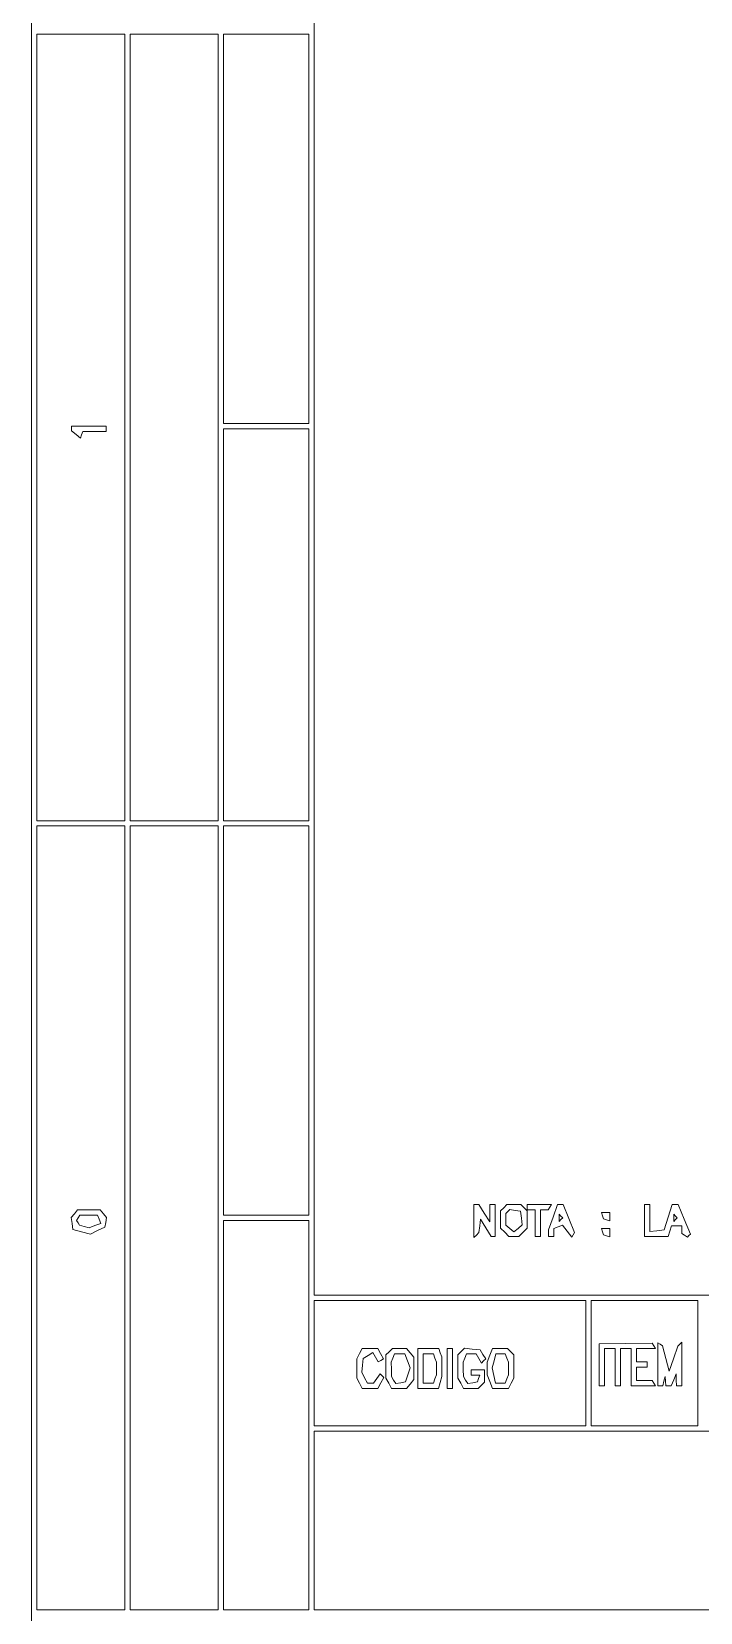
# Paper-space layout 'AN-15-DGE-071' of a CAD drawing. Header units: metres, sheet in millimetres. Extents: x 12 to 192, y 4 to 291.
# Drawn here: x 29.1 to 61.1, y 43.1 to 118.5 of the extents above; entities that cross this region are included whole.
import ezdxf

# ---------------------------------------------------------------- set-up
doc = ezdxf.new("R2010")
doc.units = ezdxf.units.M
doc.layers.add('DGE_CONTORNOS', color=7, linetype='Continuous', lineweight=0)
doc.layers.add('DGE_DATOS', color=7, linetype='Continuous', lineweight=0)

# ---------------------------------------------------------------- blocks, each defined once
blk = doc.blocks.new('LP_REF_DGE_MT_071')
at = {"layer": 'DGE_CONTORNOS'}
for points in [[(29.13, 147.423), (29.13, 25.244), (110.711, 25.244), (192.292, 25.244), (192.292, 147.423), (192.292, 269.602), (110.711, 269.602), (29.13, 269.602)], [(192.037, 163.777), (192.037, 58.207), (117.329, 58.207), (42.621, 58.207), (42.621, 163.777), (42.621, 269.347), (117.329, 269.347), (192.037, 269.347)], [(33.585, 99.633), (33.585, 80.861), (31.485, 80.861), (29.385, 80.861), (29.385, 99.633), (29.385, 118.406), (31.485, 118.406), (33.585, 118.406)], [(38.039, 99.633), (38.039, 80.861), (35.939, 80.861), (33.839, 80.861), (33.839, 99.633), (33.839, 118.406), (35.939, 118.406), (38.039, 118.406)], [(42.366, 109.115), (42.366, 99.824), (40.33, 99.824), (38.294, 99.824), (38.294, 109.115), (38.294, 118.406), (40.33, 118.406), (42.366, 118.406)], [(31.039, 99.585), (31.039, 99.474), (31.251, 99.299), (31.462, 99.124), (31.516, 99.283), (31.57, 99.442), (32.132, 99.442), (32.694, 99.442), (32.694, 99.57), (32.694, 99.697), (31.867, 99.697), (31.039, 99.697)], [(42.366, 90.215), (42.366, 80.861), (40.33, 80.861), (38.294, 80.861), (38.294, 90.215), (38.294, 99.57), (40.33, 99.57), (42.366, 99.57)], [(33.585, 61.898), (33.585, 43.189), (31.485, 43.189), (29.385, 43.189), (29.385, 61.898), (29.385, 80.607), (31.485, 80.607), (33.585, 80.607)], [(38.039, 61.898), (38.039, 43.189), (35.939, 43.189), (33.839, 43.189), (33.839, 61.898), (33.839, 80.607), (35.939, 80.607), (38.039, 80.607)], [(42.366, 71.316), (42.366, 62.025), (40.33, 62.025), (38.294, 62.025), (38.294, 71.316), (38.294, 80.607), (40.33, 80.607), (42.366, 80.607)], [(31.172, 62.096), (31.02, 61.912), (31.061, 61.626), (31.103, 61.34), (31.521, 61.232), (31.939, 61.125), (32.283, 61.29), (32.627, 61.454), (32.671, 61.682), (32.715, 61.91), (32.561, 62.095), (32.408, 62.28), (31.867, 62.28), (31.325, 62.28)], [(32.36, 61.829), (32.435, 61.634), (32.156, 61.53), (31.876, 61.427), (31.647, 61.487), (31.417, 61.547), (31.348, 61.659), (31.279, 61.771), (31.357, 61.898), (31.436, 62.025), (31.86, 62.025), (32.285, 62.025)], [(50.257, 61.745), (50.257, 60.956), (50.374, 61.077), (50.49, 61.198), (50.534, 61.516), (50.577, 61.834), (50.826, 61.421), (51.076, 61.007), (51.176, 61.007), (51.275, 61.007), (51.275, 61.771), (51.275, 62.534), (51.148, 62.534), (51.021, 62.534), (51.019, 62.121), (51.017, 61.707), (50.752, 62.121), (50.487, 62.534), (50.372, 62.534), (50.257, 62.534)], [(51.683, 62.382), (51.53, 62.229), (51.53, 61.818), (51.53, 61.407), (51.73, 61.207), (51.93, 61.007), (52.166, 61.007), (52.403, 61.007), (52.603, 61.207), (52.803, 61.407), (52.803, 61.818), (52.803, 62.229), (52.65, 62.382), (52.497, 62.534), (52.166, 62.534), (51.835, 62.534)], [(52.523, 61.887), (52.561, 61.558), (52.364, 61.394), (52.166, 61.23), (51.975, 61.389), (51.784, 61.547), (51.784, 61.829), (51.784, 62.11), (51.875, 62.2), (51.965, 62.29), (52.225, 62.253), (52.484, 62.216)], [(52.803, 62.407), (52.803, 62.28), (52.994, 62.28), (53.184, 62.28), (53.184, 61.643), (53.184, 61.007), (53.312, 61.007), (53.439, 61.007), (53.439, 61.643), (53.439, 62.28), (53.622, 62.28), (53.806, 62.28), (53.884, 62.407), (53.963, 62.534), (53.383, 62.534), (52.803, 62.534)], [(54.036, 61.93), (53.82, 61.325), (53.82, 61.166), (53.821, 61.007), (53.948, 61.007), (54.075, 61.007), (54.075, 61.202), (54.075, 61.397), (54.283, 61.476), (54.49, 61.556), (54.71, 61.264), (54.93, 60.972), (54.998, 61.085), (55.067, 61.198), (54.794, 61.866), (54.521, 62.534), (54.387, 62.534), (54.253, 62.534)], [(54.415, 61.813), (54.33, 61.728), (54.33, 61.898), (54.33, 62.068), (54.415, 61.983), (54.5, 61.898)], [(56.395, 62.001), (56.446, 61.85), (56.597, 61.8), (56.748, 61.749), (56.748, 61.951), (56.748, 62.152), (56.547, 62.152), (56.345, 62.152)], [(58.403, 61.771), (58.403, 61.007), (58.967, 61.007), (59.531, 61.007), (59.612, 61.262), (59.692, 61.516), (59.938, 61.516), (60.184, 61.516), (60.184, 61.333), (60.184, 61.149), (60.32, 61.065), (60.456, 60.982), (60.526, 61.052), (60.596, 61.122), (60.303, 61.828), (60.01, 62.534), (59.865, 62.534), (59.72, 62.534), (59.533, 61.93), (59.346, 61.325), (59.002, 61.285), (58.657, 61.245), (58.657, 61.889), (58.657, 62.534), (58.53, 62.534), (58.403, 62.534)], [(59.887, 61.813), (59.803, 61.728), (59.803, 61.898), (59.803, 62.068), (59.887, 61.983), (59.972, 61.898)], [(42.366, 52.48), (42.366, 43.189), (40.33, 43.189), (38.294, 43.189), (38.294, 52.48), (38.294, 61.771), (40.33, 61.771), (42.366, 61.771)], [(56.395, 61.238), (56.446, 61.087), (56.597, 61.036), (56.748, 60.986), (56.748, 61.187), (56.748, 61.389), (56.547, 61.389), (56.345, 61.389)], [(55.603, 54.962), (55.603, 51.971), (49.112, 51.971), (42.621, 51.971), (42.621, 54.962), (42.621, 57.953), (49.112, 57.953), (55.603, 57.953)], [(60.948, 54.962), (60.948, 51.971), (58.403, 51.971), (55.857, 51.971), (55.857, 54.962), (55.857, 57.953), (58.403, 57.953), (60.948, 57.953)], [(56.239, 54.881), (56.239, 53.88), (56.366, 53.88), (56.494, 53.88), (56.494, 54.771), (56.494, 55.662), (56.748, 55.662), (57.003, 55.662), (57.003, 54.771), (57.003, 53.88), (57.13, 53.88), (57.257, 53.88), (57.257, 54.771), (57.257, 55.662), (57.512, 55.662), (57.766, 55.662), (57.766, 54.771), (57.766, 53.88), (58.346, 53.88), (58.927, 53.88), (58.848, 54.007), (58.769, 54.134), (58.395, 54.134), (58.021, 54.134), (58.021, 54.453), (58.021, 54.771), (58.275, 54.771), (58.53, 54.771), (58.53, 54.898), (58.53, 55.025), (58.275, 55.025), (58.021, 55.025), (58.021, 55.344), (58.021, 55.662), (58.474, 55.662), (58.927, 55.662), (58.85, 55.786), (58.773, 55.911), (57.506, 55.897), (56.239, 55.882)], [(59.039, 54.906), (59.039, 53.88), (59.157, 53.88), (59.275, 53.88), (59.333, 54.103), (59.391, 54.325), (59.406, 54.103), (59.421, 53.88), (59.552, 53.88), (59.683, 53.88), (59.799, 54.166), (59.914, 54.453), (59.922, 54.166), (59.93, 53.88), (60.057, 53.88), (60.184, 53.88), (60.184, 54.919), (60.184, 55.959), (60.089, 55.865), (59.993, 55.771), (59.786, 55.175), (59.578, 54.58), (59.42, 55.187), (59.262, 55.793), (59.151, 55.862), (59.039, 55.931)], [(44.789, 55.416), (44.657, 55.169), (44.657, 54.707), (44.657, 54.245), (44.789, 53.999), (44.921, 53.753), (45.294, 53.753), (45.667, 53.753), (45.809, 54.018), (45.951, 54.284), (45.866, 54.368), (45.782, 54.452), (45.619, 54.23), (45.456, 54.007), (45.316, 54.007), (45.175, 54.007), (45.036, 54.268), (44.896, 54.529), (44.936, 54.86), (44.975, 55.191), (45.205, 55.331), (45.435, 55.471), (45.563, 55.245), (45.691, 55.02), (45.811, 55.094), (45.931, 55.168), (45.799, 55.415), (45.667, 55.662), (45.294, 55.662), (44.921, 55.662)], [(46.21, 55.509), (46.057, 55.356), (46.057, 54.801), (46.057, 54.245), (46.189, 53.999), (46.321, 53.753), (46.683, 53.753), (47.044, 53.753), (47.219, 53.963), (47.394, 54.174), (47.394, 54.707), (47.394, 55.241), (47.219, 55.451), (47.044, 55.662), (46.704, 55.662), (46.363, 55.662)], [(47.083, 55.07), (47.211, 54.732), (47.101, 54.402), (46.991, 54.071), (46.762, 54.027), (46.533, 53.982), (46.424, 54.154), (46.316, 54.325), (46.314, 54.665), (46.312, 55.005), (46.389, 55.206), (46.466, 55.407), (46.71, 55.407), (46.954, 55.407)], [(47.585, 54.707), (47.585, 53.753), (48.079, 53.753), (48.573, 53.753), (48.65, 54.039), (48.726, 54.325), (48.728, 54.792), (48.73, 55.259), (48.653, 55.46), (48.575, 55.662), (48.08, 55.662), (47.585, 55.662)], [(48.398, 55.206), (48.475, 55.005), (48.475, 54.707), (48.475, 54.41), (48.398, 54.209), (48.321, 54.007), (48.08, 54.007), (47.839, 54.007), (47.839, 54.707), (47.839, 55.407), (48.08, 55.407), (48.321, 55.407)], [(48.985, 54.707), (48.985, 53.753), (49.112, 53.753), (49.239, 53.753), (49.239, 54.707), (49.239, 55.662), (49.112, 55.662), (48.985, 55.662)], [(49.652, 55.515), (49.494, 55.356), (49.494, 54.801), (49.494, 54.245), (49.625, 53.999), (49.757, 53.753), (50.109, 53.753), (50.461, 53.753), (50.614, 53.905), (50.766, 54.058), (50.766, 54.351), (50.766, 54.644), (50.448, 54.644), (50.13, 54.644), (50.13, 54.516), (50.13, 54.389), (50.331, 54.389), (50.533, 54.389), (50.48, 54.23), (50.427, 54.071), (50.198, 54.027), (49.97, 53.982), (49.861, 54.154), (49.752, 54.325), (49.75, 54.665), (49.748, 55.005), (49.825, 55.206), (49.903, 55.407), (50.137, 55.407), (50.372, 55.407), (50.496, 55.186), (50.62, 54.964), (50.72, 55.064), (50.821, 55.165), (50.685, 55.381), (50.55, 55.598), (50.18, 55.636), (49.811, 55.673)], [(51.018, 55.335), (50.894, 55.009), (50.894, 54.707), (50.894, 54.406), (51.018, 54.079), (51.142, 53.753), (51.522, 53.753), (51.903, 53.753), (52.035, 53.999), (52.166, 54.245), (52.166, 54.801), (52.166, 55.356), (52.014, 55.509), (51.861, 55.662), (51.501, 55.662), (51.142, 55.662)], [(51.835, 55.206), (51.912, 55.005), (51.912, 54.707), (51.912, 54.41), (51.835, 54.209), (51.757, 54.007), (51.526, 54.007), (51.296, 54.007), (51.215, 54.373), (51.135, 54.738), (51.219, 55.073), (51.303, 55.407), (51.53, 55.407), (51.757, 55.407)], [(192.037, 47.453), (192.037, 43.189), (117.329, 43.189), (42.621, 43.189), (42.621, 47.453), (42.621, 51.716), (117.329, 51.716), (192.037, 51.716)]]:
    blk.add_lwpolyline(points, close=True, dxfattribs=at)

psp = doc.layouts.new('AN-15-DGE-071')

# ---------------------------------------------------------------- block references
at = {"layer": 'DGE_DATOS'}
psp.add_blockref('LP_REF_DGE_MT_071', (0, 0), dxfattribs=at)

doc.saveas('drawing.dxf')
